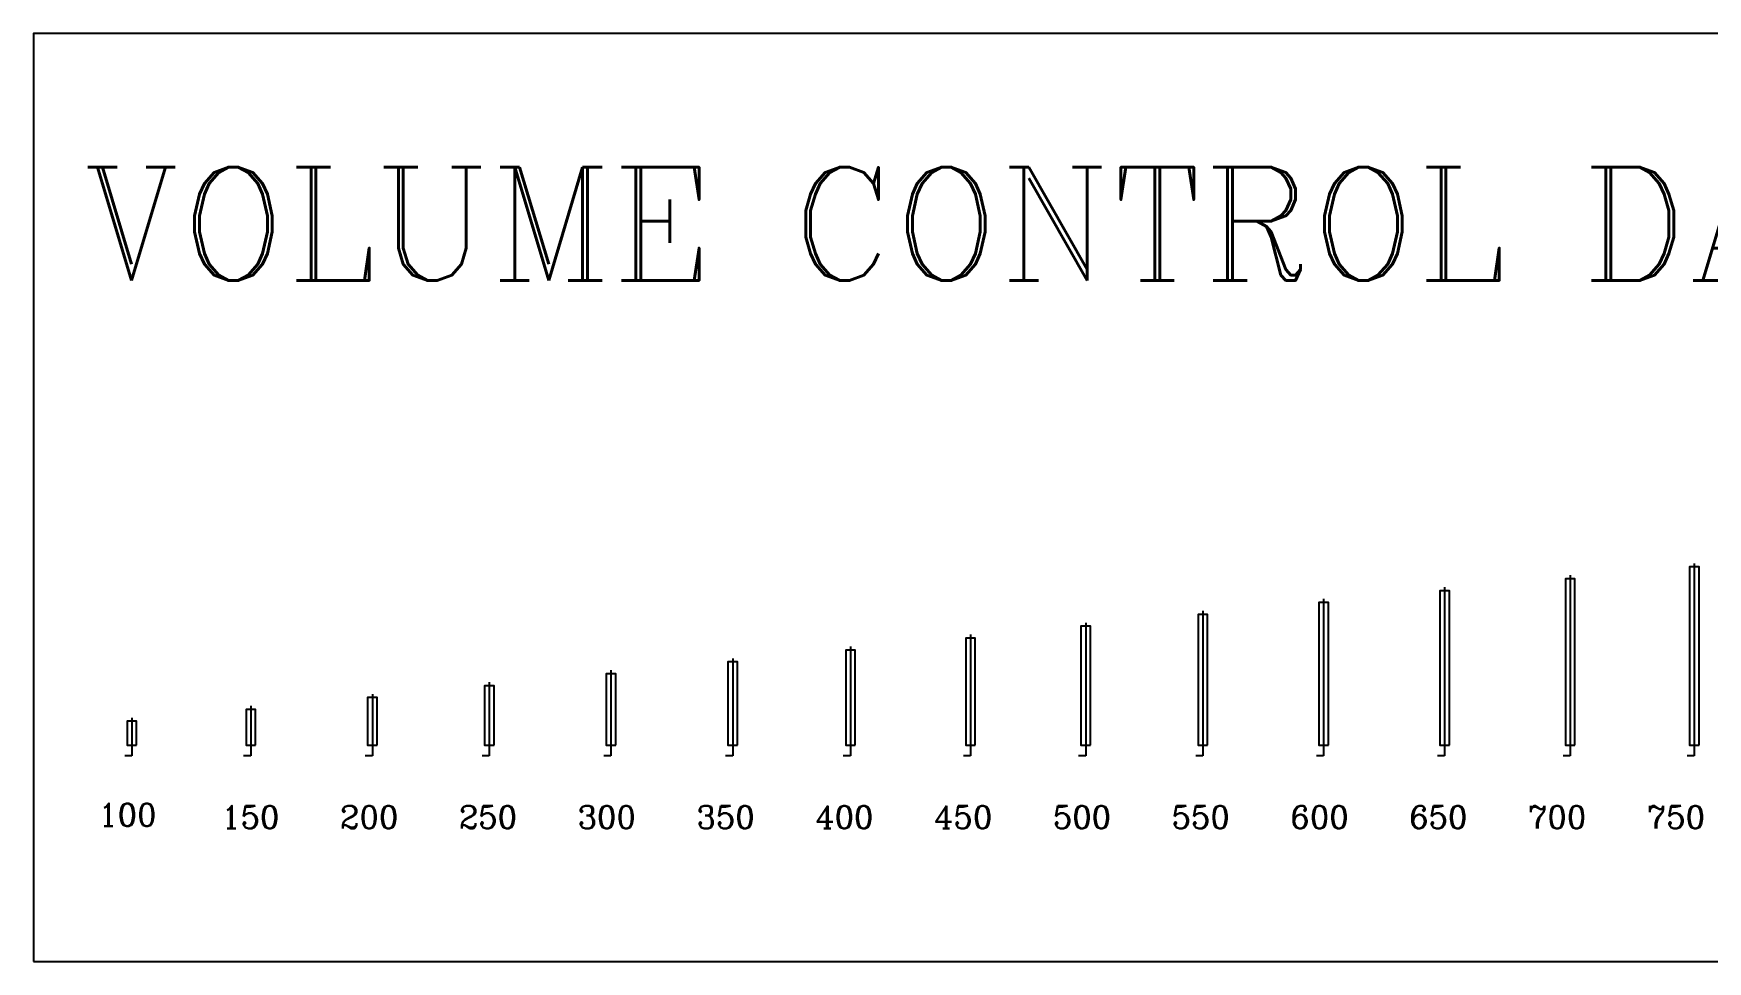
# Model space of a CAD drawing. Extents: x 462150 to 608263, y 35809 to 85242.
# Drawn here: x 482908 to 489954, y 66699 to 70606 of the extents above; entities that cross this region are included whole.
import ezdxf

# ---------------------------------------------------------------- set-up
doc = ezdxf.new("R2010")
doc.units = 0
doc.header["$LTSCALE"] = 500
doc.header["$MEASUREMENT"] = 0
for name, color, linetype in [('AC-VAV', 1, 'Continuous'), ('AC-VCD', 2, 'Continuous'), ('PL-W-TEXT', 7, 'Continuous')]:
    doc.layers.add(name, color=color, linetype=linetype)
doc.styles.add('FF-LOOP', font='romanc.shx', dxfattribs={"height": 2})

# ---------------------------------------------------------------- blocks, each defined once
blk = doc.blocks.new('VCD100')
at = {"layer": 'AC-VCD'}
for p, q in [((-115, 0), (45, 0)), ((45, 0), (45, -30))]:
    blk.add_line(p, q, dxfattribs=at)
blk.add_lwpolyline([(0, 20), (-100, 20), (-100, -20), (0, -20), (0, 20)], dxfattribs=at)
blk = doc.blocks.new('VCD150')
at = {"layer": 'AC-VCD'}
for p, q in [((-165, 0), (45, 0)), ((45, 0), (45, -30))]:
    blk.add_line(p, q, dxfattribs=at)
blk.add_lwpolyline([(0, 20), (-150, 20), (-150, -20), (0, -20), (0, 20)], dxfattribs=at)
blk = doc.blocks.new('VCD200')
at = {"layer": 'AC-VCD'}
for p, q in [((-215, 0), (45, 0)), ((45, 0), (45, -30))]:
    blk.add_line(p, q, dxfattribs=at)
blk.add_lwpolyline([(0, 20), (-200, 20), (-200, -20), (0, -20), (0, 20)], dxfattribs=at)
blk = doc.blocks.new('VCD250')
at = {"layer": 'AC-VCD'}
for p, q in [((-265, 0), (45, 0)), ((45, 0), (45, -30))]:
    blk.add_line(p, q, dxfattribs=at)
blk.add_lwpolyline([(0, 20), (-250, 20), (-250, -20), (0, -20), (0, 20)], dxfattribs=at)
blk = doc.blocks.new('VCD300')
at = {"layer": 'AC-VCD'}
for p, q in [((-315, 0), (45, 0)), ((45, 0), (45, -30))]:
    blk.add_line(p, q, dxfattribs=at)
blk.add_lwpolyline([(0, 20), (-300, 20), (-300, -20), (0, -20), (0, 20)], dxfattribs=at)
blk = doc.blocks.new('VCD350')
at = {"layer": 'AC-VCD'}
for p, q in [((-365, 0), (45, 0)), ((45, 0), (45, -30))]:
    blk.add_line(p, q, dxfattribs=at)
blk.add_lwpolyline([(0, 20), (-350, 20), (-350, -20), (0, -20), (0, 20)], dxfattribs=at)
blk = doc.blocks.new('VCD400')
at = {"layer": 'AC-VCD'}
for p, q in [((-415, 0), (45, 0)), ((45, 0), (45, -30))]:
    blk.add_line(p, q, dxfattribs=at)
blk.add_lwpolyline([(0, 20), (-400, 20), (-400, -20), (0, -20), (0, 20)], dxfattribs=at)
blk = doc.blocks.new('VCD450')
at = {"layer": 'AC-VCD'}
for p, q in [((-465, 0), (45, 0)), ((45, 0), (45, -30))]:
    blk.add_line(p, q, dxfattribs=at)
blk.add_lwpolyline([(0, 20), (-450, 20), (-450, -20), (0, -20), (0, 20)], dxfattribs=at)
blk = doc.blocks.new('VCD500')
at = {"layer": 'AC-VCD'}
for p, q in [((-515, 0), (45, 0)), ((45, 0), (45, -30))]:
    blk.add_line(p, q, dxfattribs=at)
blk.add_lwpolyline([(0, 20), (-500, 20), (-500, -20), (0, -20), (0, 20)], dxfattribs=at)
blk = doc.blocks.new('VCD550')
at = {"layer": 'AC-VCD'}
for p, q in [((-565, 0), (45, 0)), ((45, 0), (45, -30))]:
    blk.add_line(p, q, dxfattribs=at)
blk.add_lwpolyline([(0, 20), (-550, 20), (-550, -20), (0, -20), (0, 20)], dxfattribs=at)
blk = doc.blocks.new('VCD600')
at = {"layer": 'AC-VCD'}
for p, q in [((-615, 0), (45, 0)), ((45, 0), (45, -30))]:
    blk.add_line(p, q, dxfattribs=at)
blk.add_lwpolyline([(0, 20), (-600, 20), (-600, -20), (0, -20), (0, 20)], dxfattribs=at)
blk = doc.blocks.new('VCD650')
at = {"layer": 'AC-VCD'}
for p, q in [((-665, 0), (45, 0)), ((45, 0), (45, -30))]:
    blk.add_line(p, q, dxfattribs=at)
blk.add_lwpolyline([(0, 20), (-650, 20), (-650, -20), (0, -20), (0, 20)], dxfattribs=at)
blk = doc.blocks.new('VCD700')
at = {"layer": 'AC-VCD'}
for p, q in [((-715, 0), (45, 0)), ((45, 0), (45, -30))]:
    blk.add_line(p, q, dxfattribs=at)
blk.add_lwpolyline([(0, 20), (-700, 20), (-700, -20), (0, -20), (0, 20)], dxfattribs=at)
blk = doc.blocks.new('VCD750')
at = {"layer": 'AC-VCD'}
for p, q in [((-765, 0), (45, 0)), ((45, 0), (45, -30))]:
    blk.add_line(p, q, dxfattribs=at)
blk.add_lwpolyline([(0, 20), (-750, 20), (-750, -20), (0, -20), (0, 20)], dxfattribs=at)

msp = doc.modelspace()

# ---------------------------------------------------------------- linework, layer by layer
msp.add_lwpolyline([(482908.3, 66699.1), (497912.9, 66699.1), (497912.9, 70606), (482908.3, 70606)], close=True)

# ---------------------------------------------------------------- block references
at = {"layer": 'AC-VAV', "rotation": 270}
for name, p in [('VCD750', (489898.4, 67610.3)), ('VCD650', (488847.7, 67610.3)), ('VCD700', (489376.1, 67610.3)), ('VCD600', (488338.4, 67610.3)), ('VCD550', (487829.9, 67610.3)), ('VCD450', (486852, 67610.3)), ('VCD500', (487337.2, 67610.3)), ('VCD400', (486346.8, 67610.3)), ('VCD300', (485338.8, 67610.3)), ('VCD350', (485851.1, 67610.3)), ('VCD250', (484826.6, 67610.3)), ('VCD200', (484334.5, 67610.3)), ('VCD100', (483322.4, 67610.3)), ('VCD150', (483822.9, 67610.3))]:
    msp.add_blockref(name, p, dxfattribs=at)

# ---------------------------------------------------------------- texts
at = {"layer": 'PL-W-TEXT', "style": 'FF-LOOP'}
for s, height, p in [('VOLUME CONTROL DAMPER (V.C.D)', 476.28, (483117.2, 69566.5, 0)), ('100', 95.26, (483181.2, 67269.2)), ('150', 95.26, (483698.7, 67259.5)), ('200', 95.26, (484198.7, 67259.5)), ('250', 95.26, (484698.7, 67259.5)), ('300', 95.26, (485198.7, 67259.5)), ('350', 95.26, (485698.7, 67259.5)), ('400', 95.26, (486198.7, 67259.5)), ('450', 95.26, (486698.7, 67259.5)), ('500', 95.26, (487198.7, 67259.5)), ('550', 95.26, (487698.7, 67259.5)), ('600', 95.26, (488198.7, 67259.5)), ('650', 95.26, (488698.7, 67259.5)), ('700', 95.26, (489198.7, 67259.5)), ('750', 95.26, (489698.7, 67259.5))]:
    msp.add_text(s, height=height, dxfattribs=at).set_placement(p)

doc.saveas('drawing.dxf')
